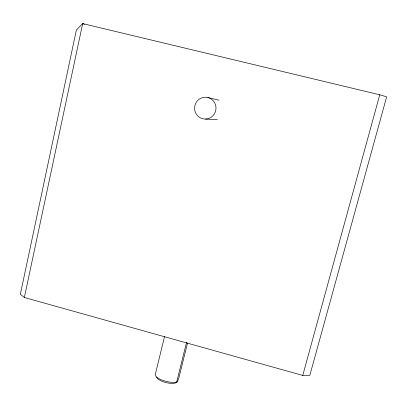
<?xml version="1.0" encoding="UTF-8"?>
<svg xmlns="http://www.w3.org/2000/svg" width="407" height="407" viewBox="0 0 407 407"><rect width="100%" height="100%" fill="white"/><g stroke="black" fill="none" stroke-linecap="round" stroke-linejoin="round"><path stroke-width="0.61" d="M24.354 297.486L82.682 23.591L379.751 94.795L386.65 96.846L309.849 375.259L302.747 375.437L24.354 297.486L20.35 294.281L76.368 30.037L82.682 23.591L84.432 24.334M164.586 336.335L155.433 373.896A12.429 4.192 13.9 0 0 162.001 380.067A12.429 4.192 13.9 0 0 176.546 382.132L176.938 382.249L177.35 381.715L178.724 378.454L187.53 343.055M176.684 382.087L186.564 342.312M302.747 375.437L379.751 94.795M205.499 119.073L217.404 119.673M207.84 97.522A10.928 10.704 -84.8 0 1 213.034 115.674A10.928 10.704 -84.8 0 1 195.019 111.248A10.928 10.704 -84.8 0 1 207.84 97.522L218.925 100.198M176.882 381.969A10.465 3.556 13.9 0 1 166.249 382.661A10.465 3.556 13.9 0 1 156.67 377.157"/></g></svg>
